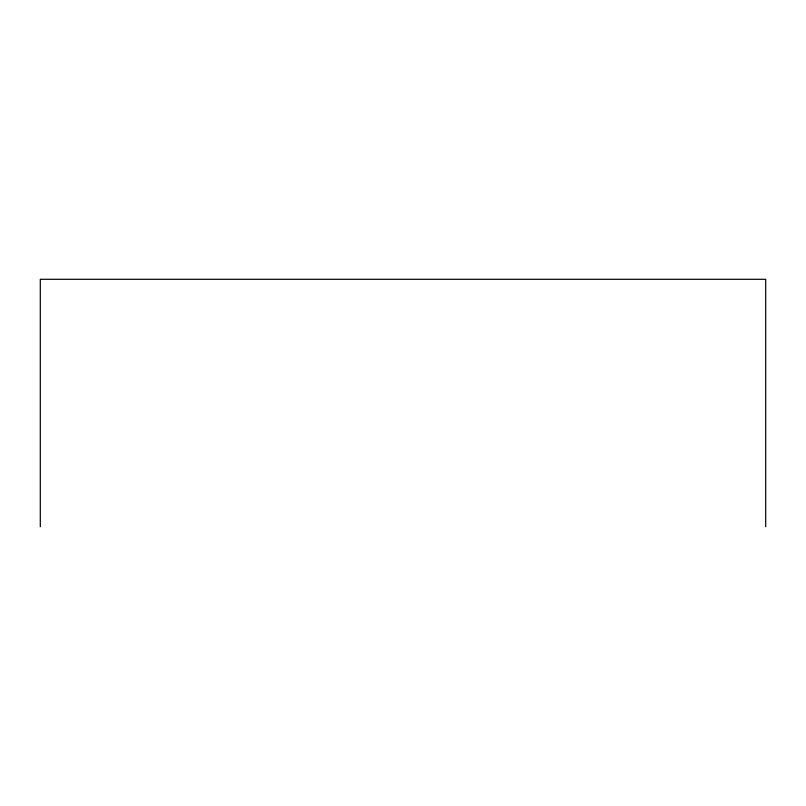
<?xml version="1.0" encoding="UTF-8"?>
<svg xmlns="http://www.w3.org/2000/svg" width="806" height="806" viewBox="0 0 806 806"><rect width="100%" height="100%" fill="white"/><g stroke="black" fill="none" stroke-linecap="round" stroke-linejoin="round"><path stroke-width="1.21" d="M765.7 526.701L765.7 279.299L40.3 279.299L40.3 526.701"/></g></svg>
